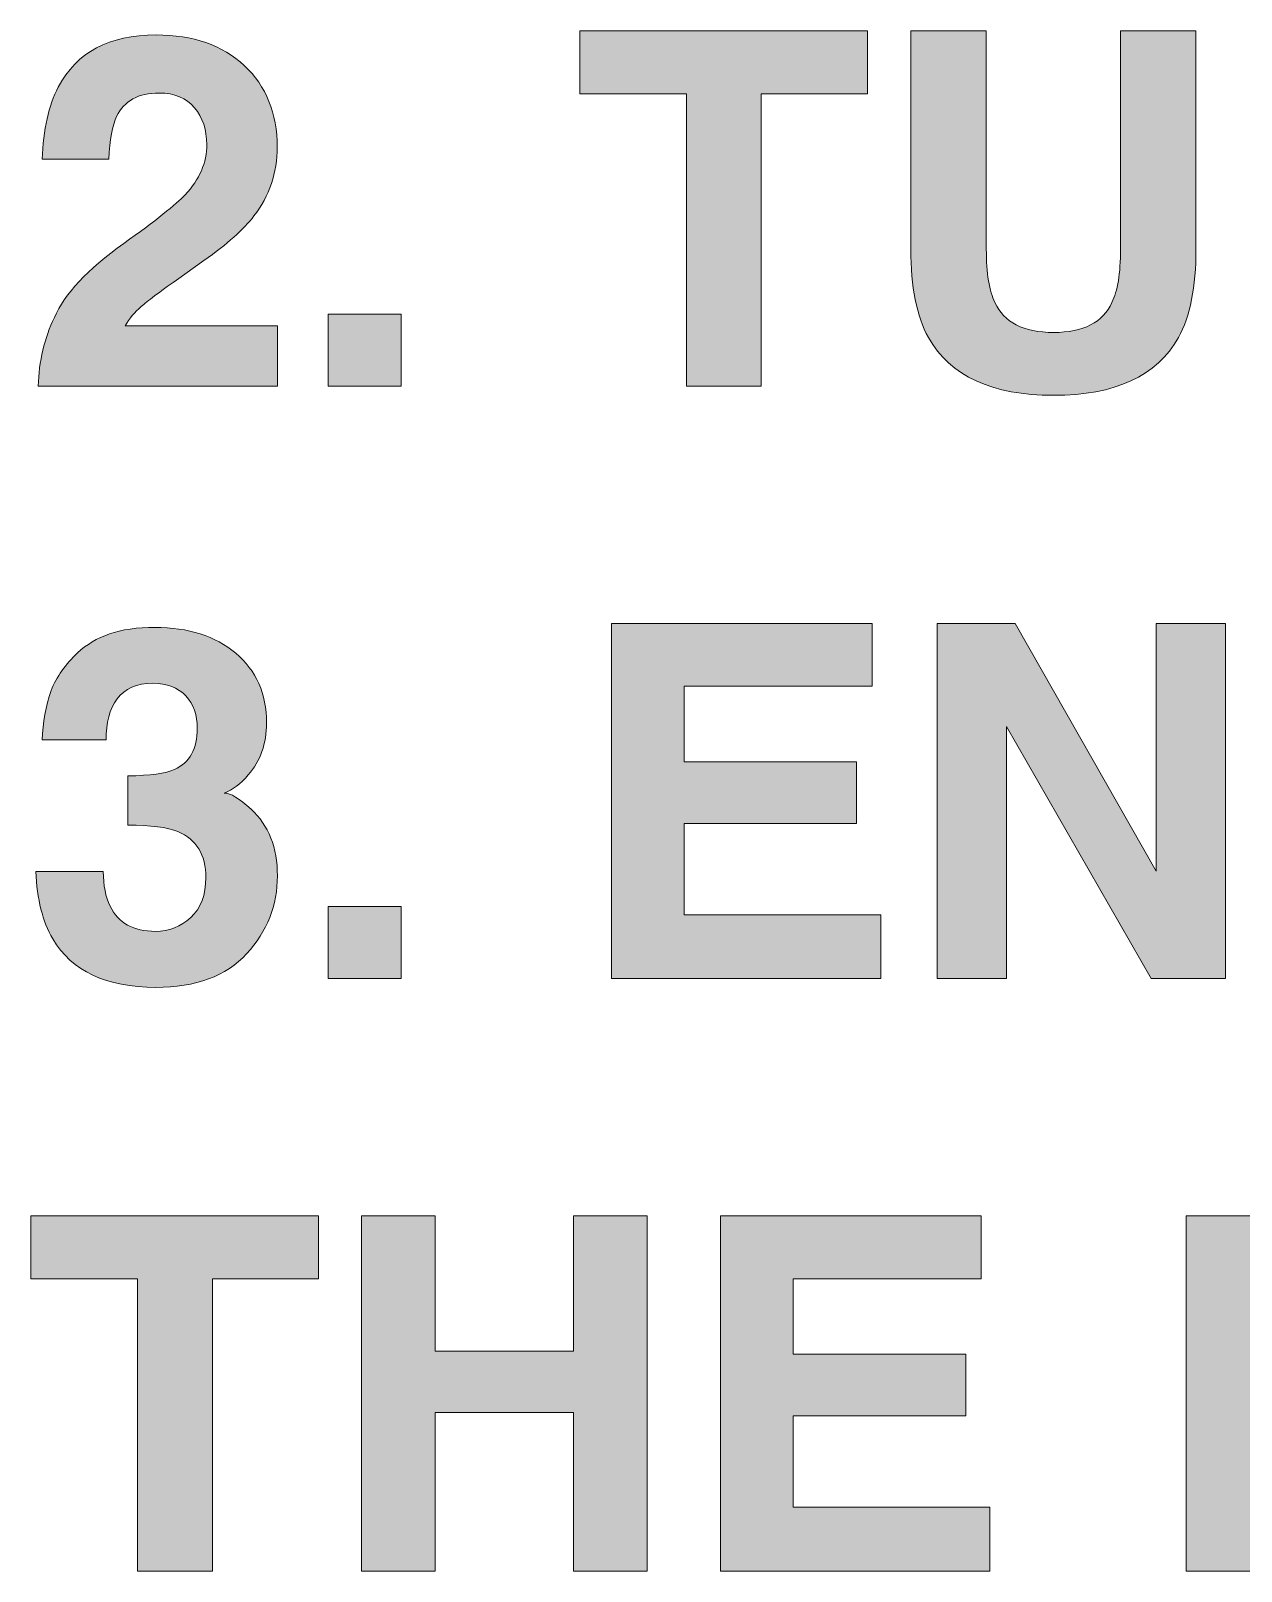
# Model space of a CAD drawing. Header units: millimetres. Extents: x 30 to 180, y -224 to -28.
# Drawn here: x 32.01 to 42.39, y -57.49 to -44.29 of the extents above; entities that cross this region are included whole.
import ezdxf

# ---------------------------------------------------------------- set-up
doc = ezdxf.new("R2010")
doc.units = ezdxf.units.MM
doc.header["$MEASUREMENT"] = 0
doc.layers.add('Layer 1', color=7, linetype='Continuous', lineweight=0)

# ---------------------------------------------------------------- blocks, each defined once
blk = doc.blocks.new('Block_4')
at = {"layer": 'Layer 1'}
h = blk.add_hatch(color=7, dxfattribs=at)
h.dxf.hatch_style = 2
edge = h.paths.add_edge_path()
edge.add_spline(control_points=[(32.213, -46.743), (32.297, -46.544), (32.495, -46.332), (32.808, -46.109), (33.079, -45.915), (33.255, -45.775), (33.335, -45.691), (33.458, -45.56), (33.519, -45.417), (33.519, -45.261), (33.519, -45.135), (33.484, -45.029), (33.414, -44.945), (33.343, -44.861), (33.243, -44.819), (33.112, -44.819), (32.933, -44.819), (32.811, -44.886), (32.746, -45.019), (32.709, -45.097), (32.687, -45.219), (32.68, -45.387), (32.68, -45.387), (32.107, -45.387), (32.107, -45.387), (32.117, -45.132), (32.163, -44.926), (32.246, -44.769), (32.403, -44.47), (32.682, -44.321), (33.084, -44.321), (33.401, -44.321), (33.654, -44.409), (33.841, -44.584), (34.029, -44.76), (34.123, -44.993), (34.123, -45.282), (34.123, -45.504), (34.056, -45.701), (33.924, -45.873), (33.837, -45.988), (33.694, -46.115), (33.495, -46.256), (33.495, -46.256), (33.259, -46.423), (33.259, -46.423), (33.111, -46.528), (33.01, -46.604), (32.956, -46.65), (32.901, -46.697), (32.856, -46.752), (32.818, -46.814), (32.818, -46.814), (34.127, -46.814), (34.127, -46.814), (34.127, -46.814), (34.127, -47.333), (34.127, -47.333), (34.127, -47.333), (32.074, -47.333), (32.074, -47.333), (32.08, -47.118), (32.126, -46.921), (32.213, -46.743)], knot_values=[0, 0, 0, 0, 1, 1, 1, 2, 2, 2, 3, 3, 3, 4, 4, 4, 5, 5, 5, 6, 6, 6, 7, 7, 7, 8, 8, 8, 9, 9, 9, 10, 10, 10, 11, 11, 11, 12, 12, 12, 13, 13, 13, 14, 14, 14, 15, 15, 15, 16, 16, 16, 17, 17, 17, 18, 18, 18, 19, 19, 19, 20, 20, 20, 21, 21, 21, 21], degree=3, periodic=0)
h = blk.add_hatch(color=7, dxfattribs=at)
h.dxf.hatch_style = 2
edge = h.paths.add_edge_path()
edge.add_spline(control_points=[(39.185, -44.286), (39.185, -44.286), (39.185, -44.825), (39.185, -44.825), (39.185, -44.825), (38.273, -44.825), (38.273, -44.825), (38.273, -44.825), (38.273, -47.333), (38.273, -47.333), (38.273, -47.333), (37.633, -47.333), (37.633, -47.333), (37.633, -47.333), (37.633, -44.825), (37.633, -44.825), (37.633, -44.825), (36.717, -44.825), (36.717, -44.825), (36.717, -44.825), (36.717, -44.286), (36.717, -44.286), (36.717, -44.286), (39.185, -44.286), (39.185, -44.286)], knot_values=[0, 0, 0, 0, 1, 1, 1, 2, 2, 2, 3, 3, 3, 4, 4, 4, 5, 5, 5, 6, 6, 6, 7, 7, 7, 8, 8, 8, 8], degree=3, periodic=0)
h = blk.add_hatch(color=7, dxfattribs=at)
h.dxf.hatch_style = 2
edge = h.paths.add_edge_path()
edge.add_spline(control_points=[(39.557, -44.286), (39.557, -44.286), (40.204, -44.286), (40.204, -44.286), (40.204, -44.286), (40.204, -46.157), (40.204, -46.157), (40.204, -46.366), (40.229, -46.519), (40.278, -46.615), (40.355, -46.786), (40.522, -46.872), (40.781, -46.872), (41.037, -46.872), (41.204, -46.786), (41.281, -46.615), (41.33, -46.519), (41.355, -46.366), (41.355, -46.157), (41.355, -46.157), (41.355, -44.286), (41.355, -44.286), (41.355, -44.286), (42.002, -44.286), (42.002, -44.286), (42.002, -44.286), (42.002, -46.158), (42.002, -46.158), (42.002, -46.482), (41.952, -46.734), (41.852, -46.915), (41.664, -47.246), (41.308, -47.411), (40.781, -47.411), (40.254, -47.411), (39.896, -47.246), (39.707, -46.915), (39.607, -46.734), (39.557, -46.482), (39.557, -46.158), (39.557, -46.158), (39.557, -44.286), (39.557, -44.286)], knot_values=[0, 0, 0, 0, 1, 1, 1, 2, 2, 2, 3, 3, 3, 4, 4, 4, 5, 5, 5, 6, 6, 6, 7, 7, 7, 8, 8, 8, 9, 9, 9, 10, 10, 10, 11, 11, 11, 12, 12, 12, 13, 13, 13, 14, 14, 14, 14], degree=3, periodic=0)
h = blk.add_hatch(color=7, dxfattribs=at)
h.dxf.hatch_style = 2
edge = h.paths.add_edge_path()
edge.add_spline(control_points=[(34.561, -46.714), (34.561, -46.714), (35.187, -46.714), (35.187, -46.714), (35.187, -46.714), (35.187, -47.333), (35.187, -47.333), (35.187, -47.333), (34.561, -47.333), (34.561, -47.333), (34.561, -47.333), (34.561, -46.714), (34.561, -46.714)], knot_values=[0, 0, 0, 0, 1, 1, 1, 2, 2, 2, 3, 3, 3, 4, 4, 4, 4], degree=3, periodic=0)
h = blk.add_hatch(color=7, dxfattribs=at)
h.dxf.hatch_style = 2
edge = h.paths.add_edge_path()
edge.add_spline(control_points=[(39.224, -49.905), (39.224, -49.905), (37.612, -49.905), (37.612, -49.905), (37.612, -49.905), (37.612, -50.552), (37.612, -50.552), (37.612, -50.552), (39.092, -50.552), (39.092, -50.552), (39.092, -50.552), (39.092, -51.081), (39.092, -51.081), (39.092, -51.081), (37.612, -51.081), (37.612, -51.081), (37.612, -51.081), (37.612, -51.865), (37.612, -51.865), (37.612, -51.865), (39.299, -51.865), (39.299, -51.865), (39.299, -51.865), (39.299, -52.412), (39.299, -52.412), (39.299, -52.412), (36.99, -52.412), (36.99, -52.412), (36.99, -52.412), (36.99, -49.366), (36.99, -49.366), (36.99, -49.366), (39.224, -49.366), (39.224, -49.366), (39.224, -49.366), (39.224, -49.905), (39.224, -49.905)], knot_values=[0, 0, 0, 0, 1, 1, 1, 2, 2, 2, 3, 3, 3, 4, 4, 4, 5, 5, 5, 6, 6, 6, 7, 7, 7, 8, 8, 8, 9, 9, 9, 10, 10, 10, 11, 11, 11, 12, 12, 12, 12], degree=3, periodic=0)
h = blk.add_hatch(color=7, dxfattribs=at)
h.dxf.hatch_style = 2
edge = h.paths.add_edge_path()
edge.add_spline(control_points=[(39.784, -49.366), (39.784, -49.366), (40.452, -49.366), (40.452, -49.366), (40.452, -49.366), (41.661, -51.49), (41.661, -51.49), (41.661, -51.49), (41.661, -49.366), (41.661, -49.366), (41.661, -49.366), (42.254, -49.366), (42.254, -49.366), (42.254, -49.366), (42.254, -52.412), (42.254, -52.412), (42.254, -52.412), (41.618, -52.412), (41.618, -52.412), (41.618, -52.412), (40.378, -50.251), (40.378, -50.251), (40.378, -50.251), (40.378, -52.412), (40.378, -52.412), (40.378, -52.412), (39.784, -52.412), (39.784, -52.412), (39.784, -52.412), (39.784, -49.366), (39.784, -49.366)], knot_values=[0, 0, 0, 0, 1, 1, 1, 2, 2, 2, 3, 3, 3, 4, 4, 4, 5, 5, 5, 6, 6, 6, 7, 7, 7, 8, 8, 8, 9, 9, 9, 10, 10, 10, 10], degree=3, periodic=0)
h = blk.add_hatch(color=7, dxfattribs=at)
h.dxf.hatch_style = 2
edge = h.paths.add_edge_path()
edge.add_spline(control_points=[(32.632, -51.493), (32.632, -51.613), (32.652, -51.712), (32.69, -51.79), (32.761, -51.935), (32.891, -52.007), (33.08, -52.007), (33.195, -52.007), (33.296, -51.968), (33.382, -51.888), (33.468, -51.809), (33.511, -51.695), (33.511, -51.546), (33.511, -51.349), (33.431, -51.218), (33.272, -51.152), (33.181, -51.114), (33.038, -51.096), (32.843, -51.096), (32.843, -51.096), (32.843, -50.674), (32.843, -50.674), (33.034, -50.671), (33.167, -50.653), (33.243, -50.618), (33.373, -50.56), (33.438, -50.443), (33.438, -50.267), (33.438, -50.152), (33.405, -50.059), (33.339, -49.988), (33.272, -49.916), (33.178, -49.88), (33.057, -49.88), (32.918, -49.88), (32.816, -49.924), (32.751, -50.013), (32.686, -50.101), (32.654, -50.219), (32.657, -50.366), (32.657, -50.366), (32.107, -50.366), (32.107, -50.366), (32.113, -50.217), (32.138, -50.076), (32.184, -49.942), (32.232, -49.825), (32.308, -49.717), (32.411, -49.618), (32.488, -49.548), (32.579, -49.494), (32.685, -49.457), (32.791, -49.419), (32.922, -49.401), (33.076, -49.401), (33.362, -49.401), (33.593, -49.475), (33.768, -49.623), (33.944, -49.771), (34.032, -49.97), (34.032, -50.219), (34.032, -50.396), (33.979, -50.545), (33.875, -50.666), (33.808, -50.742), (33.74, -50.793), (33.668, -50.821), (33.722, -50.821), (33.799, -50.867), (33.899, -50.959), (34.05, -51.099), (34.125, -51.289), (34.125, -51.53), (34.125, -51.783), (34.037, -52.006), (33.861, -52.199), (33.686, -52.391), (33.426, -52.487), (33.082, -52.487), (32.658, -52.487), (32.363, -52.348), (32.198, -52.071), (32.111, -51.924), (32.063, -51.731), (32.054, -51.493), (32.054, -51.493), (32.632, -51.493), (32.632, -51.493)], knot_values=[0, 0, 0, 0, 1, 1, 1, 2, 2, 2, 3, 3, 3, 4, 4, 4, 5, 5, 5, 6, 6, 6, 7, 7, 7, 8, 8, 8, 9, 9, 9, 10, 10, 10, 11, 11, 11, 12, 12, 12, 13, 13, 13, 14, 14, 14, 15, 15, 15, 16, 16, 16, 17, 17, 17, 18, 18, 18, 19, 19, 19, 20, 20, 20, 21, 21, 21, 22, 22, 22, 23, 23, 23, 24, 24, 24, 25, 25, 25, 26, 26, 26, 27, 27, 27, 28, 28, 28, 29, 29, 29, 29], degree=3, periodic=0)
h = blk.add_hatch(color=7, dxfattribs=at)
h.dxf.hatch_style = 2
edge = h.paths.add_edge_path()
edge.add_spline(control_points=[(34.561, -51.794), (34.561, -51.794), (35.187, -51.794), (35.187, -51.794), (35.187, -51.794), (35.187, -52.412), (35.187, -52.412), (35.187, -52.412), (34.561, -52.412), (34.561, -52.412), (34.561, -52.412), (34.561, -51.794), (34.561, -51.794)], knot_values=[0, 0, 0, 0, 1, 1, 1, 2, 2, 2, 3, 3, 3, 4, 4, 4, 4], degree=3, periodic=0)
h = blk.add_hatch(color=7, dxfattribs=at)
h.dxf.hatch_style = 2
edge = h.paths.add_edge_path()
edge.add_spline(control_points=[(34.478, -54.446), (34.478, -54.446), (34.478, -54.985), (34.478, -54.985), (34.478, -54.985), (33.567, -54.985), (33.567, -54.985), (33.567, -54.985), (33.567, -57.493), (33.567, -57.493), (33.567, -57.493), (32.926, -57.493), (32.926, -57.493), (32.926, -57.493), (32.926, -54.985), (32.926, -54.985), (32.926, -54.985), (32.01, -54.985), (32.01, -54.985), (32.01, -54.985), (32.01, -54.446), (32.01, -54.446), (32.01, -54.446), (34.478, -54.446), (34.478, -54.446)], knot_values=[0, 0, 0, 0, 1, 1, 1, 2, 2, 2, 3, 3, 3, 4, 4, 4, 5, 5, 5, 6, 6, 6, 7, 7, 7, 8, 8, 8, 8], degree=3, periodic=0)
h = blk.add_hatch(color=7, dxfattribs=at)
h.dxf.hatch_style = 2
edge = h.paths.add_edge_path()
edge.add_spline(control_points=[(34.846, -57.493), (34.846, -57.493), (34.846, -54.446), (34.846, -54.446), (34.846, -54.446), (35.479, -54.446), (35.479, -54.446), (35.479, -54.446), (35.479, -55.607), (35.479, -55.607), (35.479, -55.607), (36.663, -55.607), (36.663, -55.607), (36.663, -55.607), (36.663, -54.446), (36.663, -54.446), (36.663, -54.446), (37.296, -54.446), (37.296, -54.446), (37.296, -54.446), (37.296, -57.493), (37.296, -57.493), (37.296, -57.493), (36.663, -57.493), (36.663, -57.493), (36.663, -57.493), (36.663, -56.132), (36.663, -56.132), (36.663, -56.132), (35.479, -56.132), (35.479, -56.132), (35.479, -56.132), (35.479, -57.493), (35.479, -57.493), (35.479, -57.493), (34.846, -57.493), (34.846, -57.493)], knot_values=[0, 0, 0, 0, 1, 1, 1, 2, 2, 2, 3, 3, 3, 4, 4, 4, 5, 5, 5, 6, 6, 6, 7, 7, 7, 8, 8, 8, 9, 9, 9, 10, 10, 10, 11, 11, 11, 12, 12, 12, 12], degree=3, periodic=0)
h = blk.add_hatch(color=7, dxfattribs=at)
h.dxf.hatch_style = 2
edge = h.paths.add_edge_path()
edge.add_spline(control_points=[(40.161, -54.985), (40.161, -54.985), (38.548, -54.985), (38.548, -54.985), (38.548, -54.985), (38.548, -55.632), (38.548, -55.632), (38.548, -55.632), (40.028, -55.632), (40.028, -55.632), (40.028, -55.632), (40.028, -56.161), (40.028, -56.161), (40.028, -56.161), (38.548, -56.161), (38.548, -56.161), (38.548, -56.161), (38.548, -56.945), (38.548, -56.945), (38.548, -56.945), (40.235, -56.945), (40.235, -56.945), (40.235, -56.945), (40.235, -57.493), (40.235, -57.493), (40.235, -57.493), (37.926, -57.493), (37.926, -57.493), (37.926, -57.493), (37.926, -54.446), (37.926, -54.446), (37.926, -54.446), (40.161, -54.446), (40.161, -54.446), (40.161, -54.446), (40.161, -54.985), (40.161, -54.985)], knot_values=[0, 0, 0, 0, 1, 1, 1, 2, 2, 2, 3, 3, 3, 4, 4, 4, 5, 5, 5, 6, 6, 6, 7, 7, 7, 8, 8, 8, 9, 9, 9, 10, 10, 10, 11, 11, 11, 12, 12, 12, 12], degree=3, periodic=0)
h = blk.add_hatch(color=7, dxfattribs=at)
h.dxf.hatch_style = 2
edge = h.paths.add_edge_path()
edge.add_spline(control_points=[(42.525, -56.151), (42.525, -56.151), (42.525, -56.963), (42.525, -56.963), (42.525, -56.963), (43.265, -56.963), (43.265, -56.963), (43.397, -56.963), (43.5, -56.946), (43.574, -56.91), (43.707, -56.844), (43.774, -56.717), (43.774, -56.529), (43.774, -56.371), (43.709, -56.262), (43.58, -56.203), (43.507, -56.17), (43.406, -56.152), (43.275, -56.151), (43.275, -56.151), (42.525, -56.151), (42.525, -56.151)], knot_values=[0, 0, 0, 0, 1, 1, 1, 2, 2, 2, 3, 3, 3, 4, 4, 4, 5, 5, 5, 6, 6, 6, 7, 7, 7, 7], degree=3, periodic=0)
edge = h.paths.add_edge_path()
edge.add_spline(control_points=[(42.525, -54.975), (42.525, -54.975), (42.525, -55.647), (42.525, -55.647), (42.525, -55.647), (43.266, -55.647), (43.266, -55.647), (43.398, -55.647), (43.505, -55.622), (43.588, -55.571), (43.67, -55.521), (43.712, -55.432), (43.712, -55.304), (43.712, -55.162), (43.657, -55.068), (43.548, -55.022), (43.454, -54.991), (43.334, -54.975), (43.188, -54.975), (43.188, -54.975), (42.525, -54.975), (42.525, -54.975)], knot_values=[0, 0, 0, 0, 1, 1, 1, 2, 2, 2, 3, 3, 3, 4, 4, 4, 5, 5, 5, 6, 6, 6, 7, 7, 7, 7], degree=3, periodic=0)
edge = h.paths.add_edge_path()
edge.add_spline(control_points=[(44.18, -54.77), (44.273, -54.9), (44.319, -55.055), (44.319, -55.235), (44.319, -55.421), (44.272, -55.571), (44.178, -55.684), (44.126, -55.747), (44.048, -55.805), (43.946, -55.858), (44.101, -55.914), (44.219, -56.004), (44.298, -56.126), (44.377, -56.249), (44.417, -56.398), (44.417, -56.573), (44.417, -56.753), (44.371, -56.915), (44.281, -57.059), (44.223, -57.154), (44.151, -57.234), (44.065, -57.298), (43.968, -57.373), (43.853, -57.424), (43.721, -57.451), (43.589, -57.479), (43.445, -57.493), (43.29, -57.493), (43.29, -57.493), (41.918, -57.493), (41.918, -57.493), (41.918, -57.493), (41.918, -54.446), (41.918, -54.446), (41.918, -54.446), (43.39, -54.446), (43.39, -54.446), (43.761, -54.451), (44.025, -54.559), (44.18, -54.77)], knot_values=[0, 0, 0, 0, 1, 1, 1, 2, 2, 2, 3, 3, 3, 4, 4, 4, 5, 5, 5, 6, 6, 6, 7, 7, 7, 8, 8, 8, 9, 9, 9, 10, 10, 10, 11, 11, 11, 12, 12, 12, 13, 13, 13, 13], degree=3, periodic=0)
for points, knots in [([(32.213, -46.743), (32.297, -46.544), (32.495, -46.332), (32.808, -46.109), (33.079, -45.915), (33.255, -45.775), (33.335, -45.691), (33.458, -45.56), (33.519, -45.417), (33.519, -45.261), (33.519, -45.135), (33.484, -45.029), (33.414, -44.945), (33.343, -44.861), (33.243, -44.819), (33.112, -44.819), (32.933, -44.819), (32.811, -44.886), (32.746, -45.019), (32.709, -45.097), (32.687, -45.219), (32.68, -45.387), (32.68, -45.387), (32.107, -45.387), (32.107, -45.387), (32.117, -45.132), (32.163, -44.926), (32.246, -44.769), (32.403, -44.47), (32.682, -44.321), (33.084, -44.321), (33.401, -44.321), (33.654, -44.409), (33.841, -44.584), (34.029, -44.76), (34.123, -44.993), (34.123, -45.282), (34.123, -45.504), (34.056, -45.701), (33.924, -45.873), (33.837, -45.988), (33.694, -46.115), (33.495, -46.256), (33.495, -46.256), (33.259, -46.423), (33.259, -46.423), (33.111, -46.528), (33.01, -46.604), (32.956, -46.65), (32.901, -46.697), (32.856, -46.752), (32.818, -46.814), (32.818, -46.814), (34.127, -46.814), (34.127, -46.814), (34.127, -46.814), (34.127, -47.333), (34.127, -47.333), (34.127, -47.333), (32.074, -47.333), (32.074, -47.333), (32.08, -47.118), (32.126, -46.921), (32.213, -46.743)], [0, 0, 0, 0, 1, 1, 1, 2, 2, 2, 3, 3, 3, 4, 4, 4, 5, 5, 5, 6, 6, 6, 7, 7, 7, 8, 8, 8, 9, 9, 9, 10, 10, 10, 11, 11, 11, 12, 12, 12, 13, 13, 13, 14, 14, 14, 15, 15, 15, 16, 16, 16, 17, 17, 17, 18, 18, 18, 19, 19, 19, 20, 20, 20, 21, 21, 21, 21]), ([(39.185, -44.286), (39.185, -44.286), (39.185, -44.825), (39.185, -44.825), (39.185, -44.825), (38.273, -44.825), (38.273, -44.825), (38.273, -44.825), (38.273, -47.333), (38.273, -47.333), (38.273, -47.333), (37.633, -47.333), (37.633, -47.333), (37.633, -47.333), (37.633, -44.825), (37.633, -44.825), (37.633, -44.825), (36.717, -44.825), (36.717, -44.825), (36.717, -44.825), (36.717, -44.286), (36.717, -44.286), (36.717, -44.286), (39.185, -44.286), (39.185, -44.286)], [0, 0, 0, 0, 1, 1, 1, 2, 2, 2, 3, 3, 3, 4, 4, 4, 5, 5, 5, 6, 6, 6, 7, 7, 7, 8, 8, 8, 8]), ([(39.557, -44.286), (39.557, -44.286), (40.204, -44.286), (40.204, -44.286), (40.204, -44.286), (40.204, -46.157), (40.204, -46.157), (40.204, -46.366), (40.229, -46.519), (40.278, -46.615), (40.355, -46.786), (40.522, -46.872), (40.781, -46.872), (41.037, -46.872), (41.204, -46.786), (41.281, -46.615), (41.33, -46.519), (41.355, -46.366), (41.355, -46.157), (41.355, -46.157), (41.355, -44.286), (41.355, -44.286), (41.355, -44.286), (42.002, -44.286), (42.002, -44.286), (42.002, -44.286), (42.002, -46.158), (42.002, -46.158), (42.002, -46.482), (41.952, -46.734), (41.852, -46.915), (41.664, -47.246), (41.308, -47.411), (40.781, -47.411), (40.254, -47.411), (39.896, -47.246), (39.707, -46.915), (39.607, -46.734), (39.557, -46.482), (39.557, -46.158), (39.557, -46.158), (39.557, -44.286), (39.557, -44.286)], [0, 0, 0, 0, 1, 1, 1, 2, 2, 2, 3, 3, 3, 4, 4, 4, 5, 5, 5, 6, 6, 6, 7, 7, 7, 8, 8, 8, 9, 9, 9, 10, 10, 10, 11, 11, 11, 12, 12, 12, 13, 13, 13, 14, 14, 14, 14]), ([(34.561, -46.714), (34.561, -46.714), (35.187, -46.714), (35.187, -46.714), (35.187, -46.714), (35.187, -47.333), (35.187, -47.333), (35.187, -47.333), (34.561, -47.333), (34.561, -47.333), (34.561, -47.333), (34.561, -46.714), (34.561, -46.714)], [0, 0, 0, 0, 1, 1, 1, 2, 2, 2, 3, 3, 3, 4, 4, 4, 4]), ([(39.224, -49.905), (39.224, -49.905), (37.612, -49.905), (37.612, -49.905), (37.612, -49.905), (37.612, -50.552), (37.612, -50.552), (37.612, -50.552), (39.092, -50.552), (39.092, -50.552), (39.092, -50.552), (39.092, -51.081), (39.092, -51.081), (39.092, -51.081), (37.612, -51.081), (37.612, -51.081), (37.612, -51.081), (37.612, -51.865), (37.612, -51.865), (37.612, -51.865), (39.299, -51.865), (39.299, -51.865), (39.299, -51.865), (39.299, -52.412), (39.299, -52.412), (39.299, -52.412), (36.99, -52.412), (36.99, -52.412), (36.99, -52.412), (36.99, -49.366), (36.99, -49.366), (36.99, -49.366), (39.224, -49.366), (39.224, -49.366), (39.224, -49.366), (39.224, -49.905), (39.224, -49.905)], [0, 0, 0, 0, 1, 1, 1, 2, 2, 2, 3, 3, 3, 4, 4, 4, 5, 5, 5, 6, 6, 6, 7, 7, 7, 8, 8, 8, 9, 9, 9, 10, 10, 10, 11, 11, 11, 12, 12, 12, 12]), ([(39.784, -49.366), (39.784, -49.366), (40.452, -49.366), (40.452, -49.366), (40.452, -49.366), (41.661, -51.49), (41.661, -51.49), (41.661, -51.49), (41.661, -49.366), (41.661, -49.366), (41.661, -49.366), (42.254, -49.366), (42.254, -49.366), (42.254, -49.366), (42.254, -52.412), (42.254, -52.412), (42.254, -52.412), (41.618, -52.412), (41.618, -52.412), (41.618, -52.412), (40.378, -50.251), (40.378, -50.251), (40.378, -50.251), (40.378, -52.412), (40.378, -52.412), (40.378, -52.412), (39.784, -52.412), (39.784, -52.412), (39.784, -52.412), (39.784, -49.366), (39.784, -49.366)], [0, 0, 0, 0, 1, 1, 1, 2, 2, 2, 3, 3, 3, 4, 4, 4, 5, 5, 5, 6, 6, 6, 7, 7, 7, 8, 8, 8, 9, 9, 9, 10, 10, 10, 10]), ([(32.632, -51.493), (32.632, -51.613), (32.652, -51.712), (32.69, -51.79), (32.761, -51.935), (32.891, -52.007), (33.08, -52.007), (33.195, -52.007), (33.296, -51.968), (33.382, -51.888), (33.468, -51.809), (33.511, -51.695), (33.511, -51.546), (33.511, -51.349), (33.431, -51.218), (33.272, -51.152), (33.181, -51.114), (33.038, -51.096), (32.843, -51.096), (32.843, -51.096), (32.843, -50.674), (32.843, -50.674), (33.034, -50.671), (33.167, -50.653), (33.243, -50.618), (33.373, -50.56), (33.438, -50.443), (33.438, -50.267), (33.438, -50.152), (33.405, -50.059), (33.339, -49.988), (33.272, -49.916), (33.178, -49.88), (33.057, -49.88), (32.918, -49.88), (32.816, -49.924), (32.751, -50.013), (32.686, -50.101), (32.654, -50.219), (32.657, -50.366), (32.657, -50.366), (32.107, -50.366), (32.107, -50.366), (32.113, -50.217), (32.138, -50.076), (32.184, -49.942), (32.232, -49.825), (32.308, -49.717), (32.411, -49.618), (32.488, -49.548), (32.579, -49.494), (32.685, -49.457), (32.791, -49.419), (32.922, -49.401), (33.076, -49.401), (33.362, -49.401), (33.593, -49.475), (33.768, -49.623), (33.944, -49.771), (34.032, -49.97), (34.032, -50.219), (34.032, -50.396), (33.979, -50.545), (33.875, -50.666), (33.808, -50.742), (33.74, -50.793), (33.668, -50.821), (33.722, -50.821), (33.799, -50.867), (33.899, -50.959), (34.05, -51.099), (34.125, -51.289), (34.125, -51.53), (34.125, -51.783), (34.037, -52.006), (33.861, -52.199), (33.686, -52.391), (33.426, -52.487), (33.082, -52.487), (32.658, -52.487), (32.363, -52.348), (32.198, -52.071), (32.111, -51.924), (32.063, -51.731), (32.054, -51.493), (32.054, -51.493), (32.632, -51.493), (32.632, -51.493)], [0, 0, 0, 0, 1, 1, 1, 2, 2, 2, 3, 3, 3, 4, 4, 4, 5, 5, 5, 6, 6, 6, 7, 7, 7, 8, 8, 8, 9, 9, 9, 10, 10, 10, 11, 11, 11, 12, 12, 12, 13, 13, 13, 14, 14, 14, 15, 15, 15, 16, 16, 16, 17, 17, 17, 18, 18, 18, 19, 19, 19, 20, 20, 20, 21, 21, 21, 22, 22, 22, 23, 23, 23, 24, 24, 24, 25, 25, 25, 26, 26, 26, 27, 27, 27, 28, 28, 28, 29, 29, 29, 29]), ([(34.561, -51.794), (34.561, -51.794), (35.187, -51.794), (35.187, -51.794), (35.187, -51.794), (35.187, -52.412), (35.187, -52.412), (35.187, -52.412), (34.561, -52.412), (34.561, -52.412), (34.561, -52.412), (34.561, -51.794), (34.561, -51.794)], [0, 0, 0, 0, 1, 1, 1, 2, 2, 2, 3, 3, 3, 4, 4, 4, 4]), ([(34.478, -54.446), (34.478, -54.446), (34.478, -54.985), (34.478, -54.985), (34.478, -54.985), (33.567, -54.985), (33.567, -54.985), (33.567, -54.985), (33.567, -57.493), (33.567, -57.493), (33.567, -57.493), (32.926, -57.493), (32.926, -57.493), (32.926, -57.493), (32.926, -54.985), (32.926, -54.985), (32.926, -54.985), (32.01, -54.985), (32.01, -54.985), (32.01, -54.985), (32.01, -54.446), (32.01, -54.446), (32.01, -54.446), (34.478, -54.446), (34.478, -54.446)], [0, 0, 0, 0, 1, 1, 1, 2, 2, 2, 3, 3, 3, 4, 4, 4, 5, 5, 5, 6, 6, 6, 7, 7, 7, 8, 8, 8, 8]), ([(34.846, -57.493), (34.846, -57.493), (34.846, -54.446), (34.846, -54.446), (34.846, -54.446), (35.479, -54.446), (35.479, -54.446), (35.479, -54.446), (35.479, -55.607), (35.479, -55.607), (35.479, -55.607), (36.663, -55.607), (36.663, -55.607), (36.663, -55.607), (36.663, -54.446), (36.663, -54.446), (36.663, -54.446), (37.296, -54.446), (37.296, -54.446), (37.296, -54.446), (37.296, -57.493), (37.296, -57.493), (37.296, -57.493), (36.663, -57.493), (36.663, -57.493), (36.663, -57.493), (36.663, -56.132), (36.663, -56.132), (36.663, -56.132), (35.479, -56.132), (35.479, -56.132), (35.479, -56.132), (35.479, -57.493), (35.479, -57.493), (35.479, -57.493), (34.846, -57.493), (34.846, -57.493)], [0, 0, 0, 0, 1, 1, 1, 2, 2, 2, 3, 3, 3, 4, 4, 4, 5, 5, 5, 6, 6, 6, 7, 7, 7, 8, 8, 8, 9, 9, 9, 10, 10, 10, 11, 11, 11, 12, 12, 12, 12]), ([(40.161, -54.985), (40.161, -54.985), (38.548, -54.985), (38.548, -54.985), (38.548, -54.985), (38.548, -55.632), (38.548, -55.632), (38.548, -55.632), (40.028, -55.632), (40.028, -55.632), (40.028, -55.632), (40.028, -56.161), (40.028, -56.161), (40.028, -56.161), (38.548, -56.161), (38.548, -56.161), (38.548, -56.161), (38.548, -56.945), (38.548, -56.945), (38.548, -56.945), (40.235, -56.945), (40.235, -56.945), (40.235, -56.945), (40.235, -57.493), (40.235, -57.493), (40.235, -57.493), (37.926, -57.493), (37.926, -57.493), (37.926, -57.493), (37.926, -54.446), (37.926, -54.446), (37.926, -54.446), (40.161, -54.446), (40.161, -54.446), (40.161, -54.446), (40.161, -54.985), (40.161, -54.985)], [0, 0, 0, 0, 1, 1, 1, 2, 2, 2, 3, 3, 3, 4, 4, 4, 5, 5, 5, 6, 6, 6, 7, 7, 7, 8, 8, 8, 9, 9, 9, 10, 10, 10, 11, 11, 11, 12, 12, 12, 12]), ([(44.18, -54.77), (44.273, -54.9), (44.319, -55.055), (44.319, -55.235), (44.319, -55.421), (44.272, -55.571), (44.178, -55.684), (44.126, -55.747), (44.048, -55.805), (43.946, -55.858), (44.101, -55.914), (44.219, -56.004), (44.298, -56.126), (44.377, -56.249), (44.417, -56.398), (44.417, -56.573), (44.417, -56.753), (44.371, -56.915), (44.281, -57.059), (44.223, -57.154), (44.151, -57.234), (44.065, -57.298), (43.968, -57.373), (43.853, -57.424), (43.721, -57.451), (43.589, -57.479), (43.445, -57.493), (43.29, -57.493), (43.29, -57.493), (41.918, -57.493), (41.918, -57.493), (41.918, -57.493), (41.918, -54.446), (41.918, -54.446), (41.918, -54.446), (43.39, -54.446), (43.39, -54.446), (43.761, -54.451), (44.025, -54.559), (44.18, -54.77)], [0, 0, 0, 0, 1, 1, 1, 2, 2, 2, 3, 3, 3, 4, 4, 4, 5, 5, 5, 6, 6, 6, 7, 7, 7, 8, 8, 8, 9, 9, 9, 10, 10, 10, 11, 11, 11, 12, 12, 12, 13, 13, 13, 13])]:
    blk.add_open_spline(points, degree=3, knots=knots, dxfattribs=at)
blk = doc.blocks.new('Block_3')
at = {"layer": 'Layer 1'}
blk.add_blockref('Block_4', (0, 0), dxfattribs=at)

msp = doc.modelspace()

# ---------------------------------------------------------------- block references
at = {"layer": 'Layer 1'}
msp.add_blockref('Block_3', (0, 0), dxfattribs=at)

doc.saveas('drawing.dxf')
